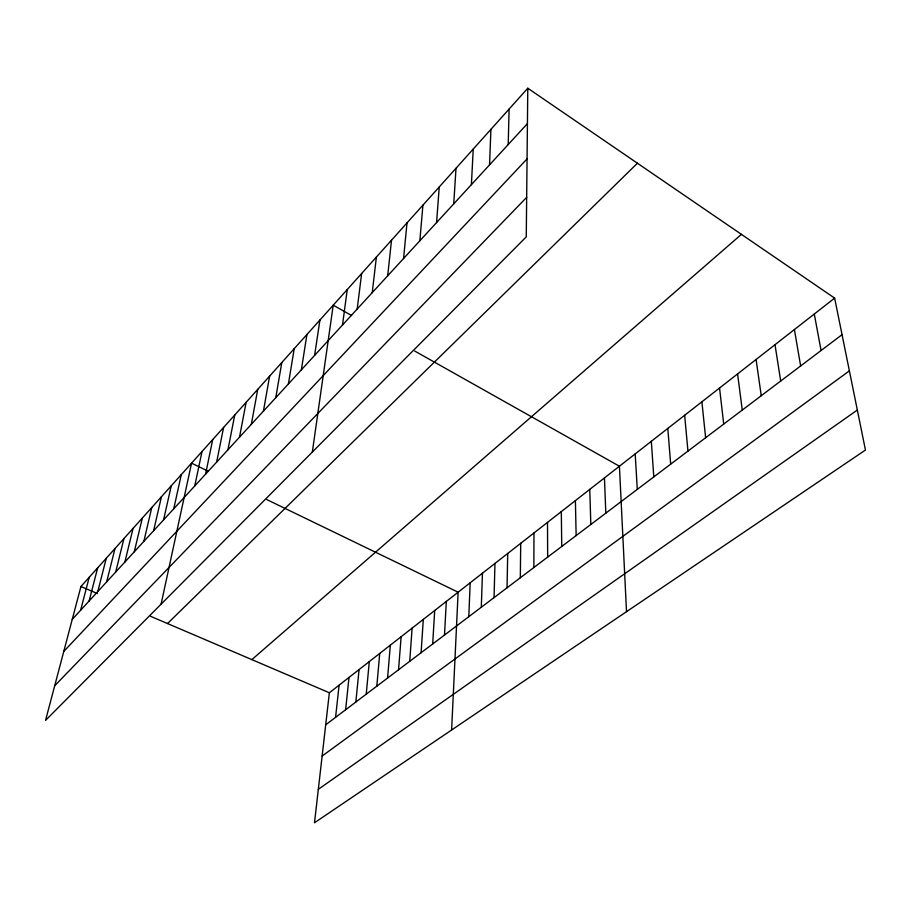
<?xml version="1.0" encoding="UTF-8"?>
<svg xmlns="http://www.w3.org/2000/svg" width="911" height="911" viewBox="0 0 911 911"><rect width="100%" height="100%" fill="white"/><g stroke="black" fill="none" stroke-linecap="round" stroke-linejoin="round"><path stroke-width="1.37" d="M533.846 567.542L533.983 532.958M527.788 88.23L526.262 236.883L45.55 720.385L80.942 586.513L527.788 88.23L834.635 298.125L865.45 450.034L314.5 822.77L329.372 692.77L834.635 298.125M520.318 577.768L520.716 543.32M507.051 587.789L507.712 553.478M508.213 144.542L509.101 109.069M494.058 597.605L494.958 563.442M481.304 607.238L482.454 573.213M489.549 164.88L490.915 129.339M468.801 616.69L470.178 582.801M451.617 730.007L458.131 592.207L266.809 499.592M471.397 184.648L473.23 149.062M444.5 635.047L446.31 601.442M432.691 643.975L434.695 610.507M453.735 203.882L456.012 168.262M421.098 652.731L423.308 619.412M409.722 661.329L412.114 628.146M436.563 222.591L439.25 186.949M398.551 669.767L401.125 636.732M387.585 678.057L390.329 645.159M419.834 240.8L422.92 205.157M376.812 686.199L379.728 653.449M366.233 694.193L369.308 661.58M403.562 258.53L407.012 222.899M355.837 702.039L359.071 669.585M345.622 709.76L349.004 677.442M387.699 275.794L391.514 240.185M335.578 717.344L339.108 685.174M372.246 292.625L376.391 257.05M357.192 309.034L361.644 273.494M342.502 325.022L347.262 289.539M312.336 452.05L333.221 305.185L351.589 315.525M314.614 355.392L319.92 320.023M301.37 369.82L306.916 334.531M288.423 383.918L294.207 348.697M275.782 397.697L281.784 362.555M263.416 411.157L269.633 376.095M251.334 424.321L257.745 389.35M239.513 437.189L246.118 402.32M227.955 449.772L234.742 415.006M216.647 462.093L223.605 427.43M205.579 474.153L212.696 439.592M194.749 485.95L202.014 451.492M161.099 604.164L191.561 463.164L208.175 471.203M173.75 508.805L181.312 474.585M163.581 519.885L171.268 485.791M153.617 530.749L161.429 496.757M143.847 541.385L151.784 507.518M134.27 551.804L142.321 518.074M124.887 562.03L133.04 528.414M115.697 572.051L123.942 538.56M106.667 581.867L115.014 548.513M97.819 591.512L106.257 558.284M89.141 600.964L97.659 567.872M80.623 610.245L89.221 577.278M72.254 619.355L527.423 123.623M63.77 651.467L527.059 158.901M54.694 685.789L526.672 197.345M167.522 623.545L637.427 163.228M251.857 659.621L741.429 234.355M325.705 724.803L842.049 334.667M322.141 756.039L849.394 370.857M318.326 789.336L857.342 410.03M80.942 586.513L97.375 593.551M150.588 616.303L329.372 692.77M414.733 351.054L619.423 466.227L626.517 611.68M814.275 314.033L821.084 350.507M794.403 329.554L800.644 365.96M775.01 344.7L780.704 381.026M756.084 359.481L761.254 395.727M737.591 373.92L742.26 410.064M719.542 388.029L723.733 424.07M701.891 401.808L705.626 437.747M684.651 415.279L687.953 451.104M667.797 428.443L670.678 464.154M651.319 441.311L653.791 476.92M635.195 453.906L637.29 489.389M604.448 477.922L605.826 513.155M589.77 489.389L590.829 524.497M575.399 500.617L576.139 535.588M561.313 511.618L561.745 546.463M547.511 522.39L547.659 557.111"/></g></svg>
